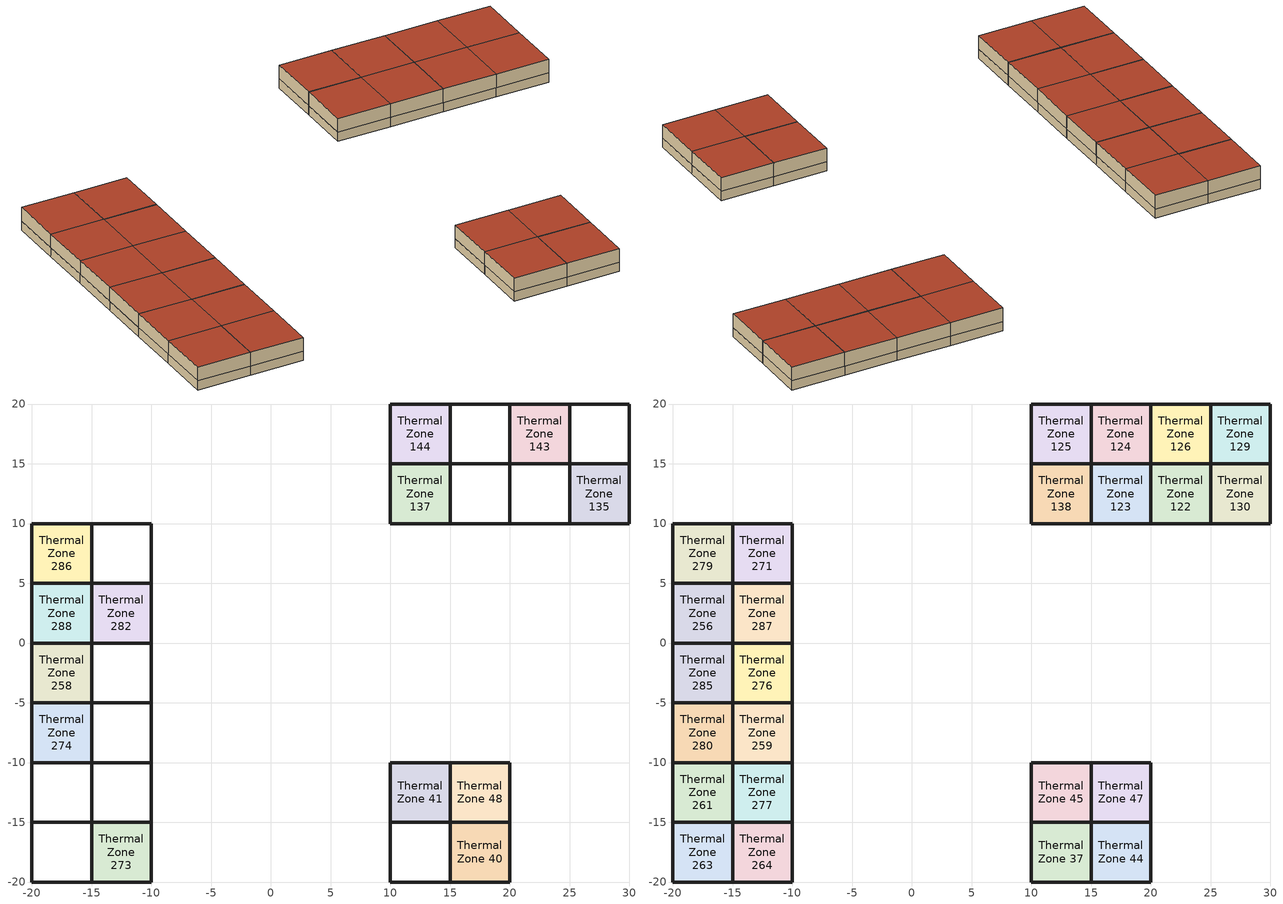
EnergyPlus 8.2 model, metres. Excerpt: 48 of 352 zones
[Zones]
Thermal Zone 127
 wall outside (ASHRAE 90.1-2004 ExtWall Mass ClimateZone 6): 30,15 30,20 25,20 z11.81:12.69
Thermal Zone 133
 wall outside (ASHRAE 90.1-2004 ExtWall Mass ClimateZone 6): 15,15 15,10 20,10 z11.81:12.69
Thermal Zone 135
 wall outside (ASHRAE 90.1-2004 ExtWall Mass ClimateZone 6): 30,15 25,15 25,10 30,10 30,15 z11.81:12.69
 roof outside (ASHRAE 90.1-2004 ExtWall Mass ClimateZone 6): 25,10 30,10 30,15 25,15 z12.69
Thermal Zone 136
 wall outside (ASHRAE 90.1-2004 ExtWall Mass ClimateZone 6): 25,15 20,15 20,10 25,10 z11.81:12.69
Thermal Zone 137
 wall outside (ASHRAE 90.1-2004 ExtWall Mass ClimateZone 6): 10,15 10,10 15,10 z11.81:12.69
 roof outside (ASHRAE 90.1-2004 ExtWall Mass ClimateZone 6): 10,10 15,10 15,15 10,15 z12.69
Thermal Zone 139
 wall outside (ASHRAE 90.1-2004 ExtWall Mass ClimateZone 6): 20,20 15,20 15,15 20,15 20,20 z11.81:12.69
Thermal Zone 143
 wall outside (ASHRAE 90.1-2004 ExtWall Mass ClimateZone 6): 25,15 25,20 20,20 z11.81:12.69
 roof outside (ASHRAE 90.1-2004 ExtWall Mass ClimateZone 6): 20,15 25,15 25,20 20,20 z12.69
Thermal Zone 144
 wall outside (ASHRAE 90.1-2004 ExtWall Mass ClimateZone 6): 15,20 10,20 10,15 15,15 z11.81:12.69
 roof outside (ASHRAE 90.1-2004 ExtWall Mass ClimateZone 6): 10,15 15,15 15,20 10,20 z12.69
Thermal Zone 255
 wall outside (ASHRAE 90.1-2004 ExtWall Mass ClimateZone 6): -10,-15 -10,-10 z11.81:12.69
Thermal Zone 257
 wall outside (ASHRAE 90.1-2004 ExtWall Mass ClimateZone 6): -15,-15 -20,-15 -20,-20 -15,-20 -15,-15 z11.81:12.69
Thermal Zone 258
 wall outside (ASHRAE 90.1-2004 ExtWall Mass ClimateZone 6): -15,-5 -15,0 -20,0 -20,-5 z11.81:12.69
 roof outside (ASHRAE 90.1-2004 ExtWall Mass ClimateZone 6): -20,-5 -15,-5 -15,0 -20,0 z12.69
Thermal Zone 260
 wall outside (ASHRAE 90.1-2004 ExtWall Mass ClimateZone 6): -10,-5 -15,-5 -15,-10 -10,-10 -10,-5 z11.81:12.69
Thermal Zone 267
 wall outside (ASHRAE 90.1-2004 ExtWall Mass ClimateZone 6): -15,-15 -15,-10 -20,-10 -20,-15 z11.81:12.69
Thermal Zone 268
 wall outside (ASHRAE 90.1-2004 ExtWall Mass ClimateZone 6): -10,-5 -10,0 z11.81:12.69
Thermal Zone 273
 wall outside (ASHRAE 90.1-2004 ExtWall Mass ClimateZone 6): -15,-20 -10,-20 -10,-15 -15,-15 z11.81:12.69
 roof outside (ASHRAE 90.1-2004 ExtWall Mass ClimateZone 6): -15,-20 -10,-20 -10,-15 -15,-15 z12.69
Thermal Zone 274
 wall outside (ASHRAE 90.1-2004 ExtWall Mass ClimateZone 6): -15,-5 -20,-5 -20,-10 z11.81:12.69
 roof outside (ASHRAE 90.1-2004 ExtWall Mass ClimateZone 6): -20,-10 -15,-10 -15,-5 -20,-5 z12.69
Thermal Zone 281
 wall outside (ASHRAE 90.1-2004 ExtWall Mass ClimateZone 6): -15,5 -10,5 -10,10 -15,10 z11.81:12.69
Thermal Zone 282
 wall outside (ASHRAE 90.1-2004 ExtWall Mass ClimateZone 6): -15,5 -15,0 -10,0 -10,5 z11.81:12.69
 roof outside (ASHRAE 90.1-2004 ExtWall Mass ClimateZone 6): -15,0 -10,0 -10,5 -15,5 z12.69
Thermal Zone 286
 wall outside (ASHRAE 90.1-2004 ExtWall Mass ClimateZone 6): -15,5 -15,10 -20,10 -20,5 z11.81:12.69
 roof outside (ASHRAE 90.1-2004 ExtWall Mass ClimateZone 6): -20,5 -15,5 -15,10 -20,10 z12.69
Thermal Zone 288
 wall outside (ASHRAE 90.1-2004 ExtWall Mass ClimateZone 6): -15,5 -20,5 -20,0 z11.81:12.69
 roof outside (ASHRAE 90.1-2004 ExtWall Mass ClimateZone 6): -20,0 -15,0 -15,5 -20,5 z12.69
Thermal Zone 39
 wall outside (ASHRAE 90.1-2004 ExtWall Mass ClimateZone 6): 10,-15 10,-20 15,-20 15,-15 z11.81:12.69
Thermal Zone 40
 wall outside (ASHRAE 90.1-2004 ExtWall Mass ClimateZone 6): 15,-20 20,-20 20,-15 z11.81:12.69
 roof outside (ASHRAE 90.1-2004 ExtWall Mass ClimateZone 6): 15,-20 20,-20 20,-15 15,-15 z12.69
Thermal Zone 41
 wall outside (ASHRAE 90.1-2004 ExtWall Mass ClimateZone 6): 15,-10 10,-10 10,-15 15,-15 z11.81:12.69
 roof outside (ASHRAE 90.1-2004 ExtWall Mass ClimateZone 6): 10,-15 15,-15 15,-10 10,-10 z12.69
Thermal Zone 48
 wall outside (ASHRAE 90.1-2004 ExtWall Mass ClimateZone 6): 20,-10 15,-10 15,-15 20,-15 20,-10 z11.81:12.69
 roof outside (ASHRAE 90.1-2004 ExtWall Mass ClimateZone 6): 15,-15 20,-15 20,-10 15,-10 z12.69
Thermal Zone 122
 wall outside (ASHRAE 90.1-2004 ExtWall Mass ClimateZone 6): 25,15 20,15 20,10 25,10 25,15 z12.69:14
 roof outside (ASHRAE 90.1-2004 ExtWall Mass ClimateZone 6): 20,10 25,10 25,15 20,15 z14
Thermal Zone 123
 wall outside (ASHRAE 90.1-2004 ExtWall Mass ClimateZone 6): 20,15 15,15 / 15,10 20,10 z12.69:14
 roof outside (ASHRAE 90.1-2004 ExtWall Mass ClimateZone 6): 15,10 20,10 20,15 15,15 z14
Thermal Zone 124
 wall outside (ASHRAE 90.1-2004 ExtWall Mass ClimateZone 6): 20,20 15,20 15,15 z12.69:14
 roof outside (ASHRAE 90.1-2004 ExtWall Mass ClimateZone 6): 15,15 20,15 20,20 15,20 z14
Thermal Zone 125
 wall outside (ASHRAE 90.1-2004 ExtWall Mass ClimateZone 6): 15,20 10,20 10,15 15,15 z12.69:14
 roof outside (ASHRAE 90.1-2004 ExtWall Mass ClimateZone 6): 10,15 15,15 15,20 10,20 z14
Thermal Zone 126
 wall outside (ASHRAE 90.1-2004 ExtWall Mass ClimateZone 6): 25,15 25,20 20,20 20,15 z12.69:14
 roof outside (ASHRAE 90.1-2004 ExtWall Mass ClimateZone 6): 20,15 25,15 25,20 20,20 z14
Thermal Zone 129
 wall outside (ASHRAE 90.1-2004 ExtWall Mass ClimateZone 6): 30,15 30,20 25,20 z12.69:14
 roof outside (ASHRAE 90.1-2004 ExtWall Mass ClimateZone 6): 25,15 30,15 30,20 25,20 z14
Thermal Zone 130
 wall outside (ASHRAE 90.1-2004 ExtWall Mass ClimateZone 6): 25,10 30,10 30,15 25,15 z12.69:14
 roof outside (ASHRAE 90.1-2004 ExtWall Mass ClimateZone 6): 25,10 30,10 30,15 25,15 z14
Thermal Zone 138
 wall outside (ASHRAE 90.1-2004 ExtWall Mass ClimateZone 6): 10,15 10,10 15,10 15,15 z12.69:14
 roof outside (ASHRAE 90.1-2004 ExtWall Mass ClimateZone 6): 10,10 15,10 15,15 10,15 z14
Thermal Zone 256
 wall outside (ASHRAE 90.1-2004 ExtWall Mass ClimateZone 6): -15,0 -15,5 -20,5 -20,0 z12.69:14
 roof outside (ASHRAE 90.1-2004 ExtWall Mass ClimateZone 6): -20,0 -15,0 -15,5 -20,5 z14
Thermal Zone 259
 wall outside (ASHRAE 90.1-2004 ExtWall Mass ClimateZone 6): -15,-10 -10,-10 -10,-5 z12.69:14
 roof outside (ASHRAE 90.1-2004 ExtWall Mass ClimateZone 6): -15,-10 -10,-10 -10,-5 -15,-5 z14
Thermal Zone 261
 wall outside (ASHRAE 90.1-2004 ExtWall Mass ClimateZone 6): -15,-15 -15,-10 -20,-10 -20,-15 z12.69:14
 roof outside (ASHRAE 90.1-2004 ExtWall Mass ClimateZone 6): -20,-15 -15,-15 -15,-10 -20,-10 z14
Thermal Zone 263
 wall outside (ASHRAE 90.1-2004 ExtWall Mass ClimateZone 6): -15,-15 -20,-15 -20,-20 -15,-20 z12.69:14
 roof outside (ASHRAE 90.1-2004 ExtWall Mass ClimateZone 6): -20,-20 -15,-20 -15,-15 -20,-15 z14
Thermal Zone 264
 wall outside (ASHRAE 90.1-2004 ExtWall Mass ClimateZone 6): -10,-15 -15,-15 -15,-20 -10,-20 -10,-15 z12.69:14
 roof outside (ASHRAE 90.1-2004 ExtWall Mass ClimateZone 6): -15,-20 -10,-20 -10,-15 -15,-15 z14
Thermal Zone 271
 wall outside (ASHRAE 90.1-2004 ExtWall Mass ClimateZone 6): -10,10 -15,10 -15,5 -10,5 -10,10 z12.69:14
 roof outside (ASHRAE 90.1-2004 ExtWall Mass ClimateZone 6): -15,5 -10,5 -10,10 -15,10 z14
Thermal Zone 276
 wall outside (ASHRAE 90.1-2004 ExtWall Mass ClimateZone 6): -15,-5 -10,-5 -10,0 -15,0 z12.69:14
 roof outside (ASHRAE 90.1-2004 ExtWall Mass ClimateZone 6): -15,-5 -10,-5 -10,0 -15,0 z14
Thermal Zone 277
 wall outside (ASHRAE 90.1-2004 ExtWall Mass ClimateZone 6): -10,-15 -10,-10 z12.69:14
 roof outside (ASHRAE 90.1-2004 ExtWall Mass ClimateZone 6): -15,-15 -10,-15 -10,-10 -15,-10 z14
Thermal Zone 279
 wall outside (ASHRAE 90.1-2004 ExtWall Mass ClimateZone 6): -15,10 -20,10 -20,5 z12.69:14
 roof outside (ASHRAE 90.1-2004 ExtWall Mass ClimateZone 6): -20,5 -15,5 -15,10 -20,10 z14
Thermal Zone 280
 wall outside (ASHRAE 90.1-2004 ExtWall Mass ClimateZone 6): -15,-10 -15,-5 -20,-5 -20,-10 z12.69:14
 roof outside (ASHRAE 90.1-2004 ExtWall Mass ClimateZone 6): -20,-10 -15,-10 -15,-5 -20,-5 z14
Thermal Zone 285
 wall outside (ASHRAE 90.1-2004 ExtWall Mass ClimateZone 6): -15,-5 -15,0 -20,0 -20,-5 z12.69:14
 roof outside (ASHRAE 90.1-2004 ExtWall Mass ClimateZone 6): -20,-5 -15,-5 -15,0 -20,0 z14
Thermal Zone 287
 wall outside (ASHRAE 90.1-2004 ExtWall Mass ClimateZone 6): -10,0 -10,5 z12.69:14
 roof outside (ASHRAE 90.1-2004 ExtWall Mass ClimateZone 6): -15,0 -10,0 -10,5 -15,5 z14
Thermal Zone 37
 wall outside (ASHRAE 90.1-2004 ExtWall Mass ClimateZone 6): 15,-15 10,-15 10,-20 15,-20 z12.69:14
 roof outside (ASHRAE 90.1-2004 ExtWall Mass ClimateZone 6): 10,-20 15,-20 15,-15 10,-15 z14
Thermal Zone 44
 wall outside (ASHRAE 90.1-2004 ExtWall Mass ClimateZone 6): 15,-15 15,-20 20,-20 20,-15 z12.69:14
 roof outside (ASHRAE 90.1-2004 ExtWall Mass ClimateZone 6): 15,-20 20,-20 20,-15 15,-15 z14
Thermal Zone 45
 wall outside (ASHRAE 90.1-2004 ExtWall Mass ClimateZone 6): 15,-15 15,-10 10,-10 10,-15 z12.69:14
 roof outside (ASHRAE 90.1-2004 ExtWall Mass ClimateZone 6): 10,-15 15,-15 15,-10 10,-10 z14
Thermal Zone 47
 wall outside (ASHRAE 90.1-2004 ExtWall Mass ClimateZone 6): 15,-15 20,-15 20,-10 15,-10 z12.69:14
 roof outside (ASHRAE 90.1-2004 ExtWall Mass ClimateZone 6): 15,-15 20,-15 20,-10 15,-10 z14
[Building]
Building 1: North Axis {deg}=0; Solar Distribution=FullExteriorWithReflections
[Material] Thermal Absorptance=0.9
Name | Roughness | Thickness {m} | Conductivity {W/m-K} | Density {kg/m3} | Specific Heat {J/kg-K} | Solar Absorptance | Visible Absorptance
1/2IN Gypsum | Smooth | 0.0127 | 0.16 | 784.9 | 830 | 0.4 | 0.4
1IN Stucco | Smooth | 0.0253 | 0.6918 | 1858 | 837 | 0.92 | 0.92
8IN CONCRETE HW RefBldg | Rough | 0.2032 | 1.311 | 2240 | 836.8 | 0.7 | 0.7
Mass NonRes Wall Insulation-1.69 | MediumRough | 0.0623673 | 0.049 | 265 | 836.8 | 0.7 | 0.7
[Construction]
ASHRAE 90.1-2004 ExtWall Mass ClimateZone 6: 1IN Stucco, 8IN CONCRETE HW RefBldg, Mass NonRes Wall Insulation-1.69, 1/2IN Gypsum
[Zone]
Thermal Zone 122; Thermal Zone 123; Thermal Zone 124; Thermal Zone 125; Thermal Zone 126; Thermal Zone 127; Thermal Zone 129; Thermal Zone 130; Thermal Zone 133; Thermal Zone 135; Thermal Zone 136; Thermal Zone 137; Thermal Zone 138; Thermal Zone 139; Thermal Zone 143; Thermal Zone 144; Thermal Zone 255; Thermal Zone 256; Thermal Zone 257; Thermal Zone 258; Thermal Zone 259; Thermal Zone 260; Thermal Zone 261; Thermal Zone 263; Thermal Zone 264; Thermal Zone 267; Thermal Zone 268; Thermal Zone 271; Thermal Zone 273; Thermal Zone 274; Thermal Zone 276; Thermal Zone 277; Thermal Zone 279; Thermal Zone 280; Thermal Zone 281; Thermal Zone 282; Thermal Zone 285; Thermal Zone 286; Thermal Zone 287; Thermal Zone 288; Thermal Zone 37; Thermal Zone 39; Thermal Zone 40; Thermal Zone 41; Thermal Zone 44; Thermal Zone 45; Thermal Zone 47; Thermal Zone 48
